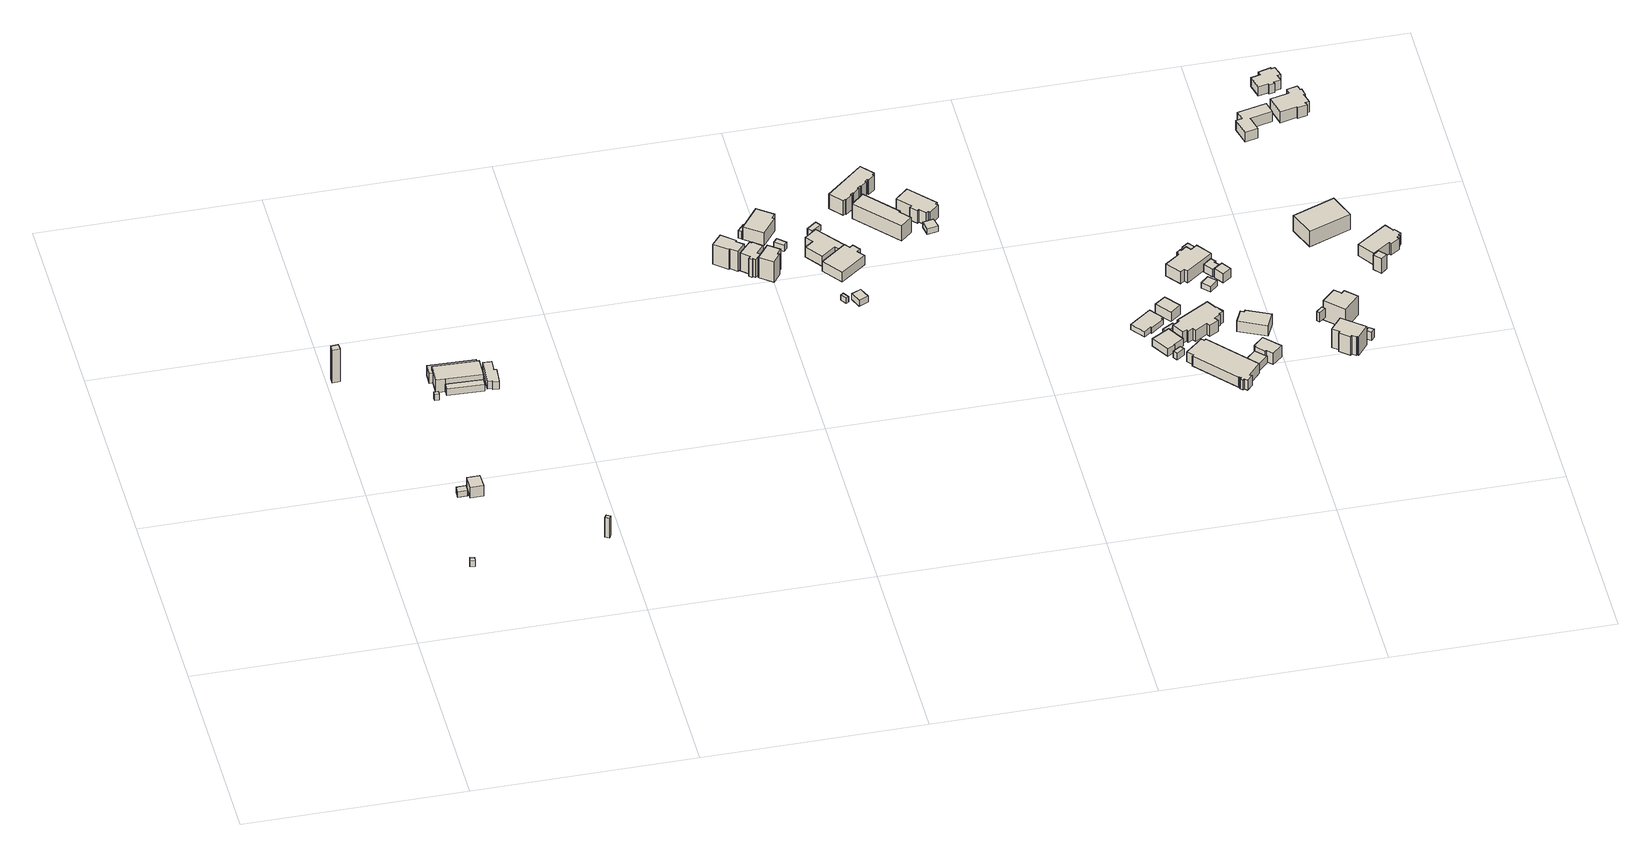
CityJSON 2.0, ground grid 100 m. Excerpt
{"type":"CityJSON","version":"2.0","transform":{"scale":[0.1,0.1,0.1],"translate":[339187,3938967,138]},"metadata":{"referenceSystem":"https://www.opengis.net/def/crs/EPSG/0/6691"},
"CityObjects":{
"building1":{"type":"Building","attributes":{"BuildingIDAttribute.prefecture":"14","BuildingIDAttribute.city":"14151","BuildingDetailAttribute.surveyYear":2015},"geometry":[{"type":"Solid","lod":"1","boundaries":[[[[0,1,2,3]],[[2,4,5,3]],[[1,6,4,2]],[[0,7,6,1]],[[3,5,7,0]],[[4,6,7,5]]]]}]},
"building2":{"type":"Building","attributes":{"usage":"422","measuredHeight":18.8,"storeysAboveGround":1,"BuildingIDAttribute.prefecture":"14","BuildingIDAttribute.city":"14151","BuildingDetailAttribute.totalFloorArea":8.59,"BuildingDetailAttribute.buildingFootprintArea":8.59,"BuildingDetailAttribute.buildingStructureType":"601","BuildingDetailAttribute.buildingStructureOrgType":"1","BuildingDetailAttribute.orgUsage":"138","BuildingDetailAttribute.surveyYear":2015},"geometry":[{"type":"Solid","lod":"1","boundaries":[[[[8,9,10,11]],[[10,12,13,11]],[[9,14,12,10]],[[8,15,14,9]],[[11,13,15,8]],[[12,14,15,13]]]]}]},
"building3":{"type":"Building","attributes":{"BuildingIDAttribute.prefecture":"14","BuildingIDAttribute.city":"14151","BuildingDetailAttribute.surveyYear":2015,"BuildingLandSlideRiskAttribute.description":"1","BuildingLandSlideRiskAttribute.areaType":"1"},"geometry":[{"type":"Solid","lod":"1","boundaries":[[[[16,17,18,19]],[[18,20,21,19]],[[17,22,20,18]],[[16,23,22,17]],[[19,21,23,16]],[[20,22,23,21]]]]}]},
"building4":{"type":"Building","attributes":{"usage":"452","measuredHeight":8,"storeysAboveGround":1,"BuildingIDAttribute.prefecture":"14","BuildingIDAttribute.city":"14151","BuildingDetailAttribute.totalFloorArea":33.32,"BuildingDetailAttribute.buildingFootprintArea":33.32,"BuildingDetailAttribute.buildingStructureType":"610","BuildingDetailAttribute.buildingStructureOrgType":"2","BuildingDetailAttribute.orgUsage":"193","BuildingDetailAttribute.surveyYear":2015,"BuildingLandSlideRiskAttribute.description":"1","BuildingLandSlideRiskAttribute.areaType":"1"},"geometry":[{"type":"Solid","lod":"1","boundaries":[[[[24,25,26,27]],[[26,28,29,27]],[[25,30,28,26]],[[24,31,30,25]],[[27,29,31,24]],[[28,30,31,29]]]]}]},
"building5":{"type":"Building","attributes":{"measuredHeight":4.4,"BuildingIDAttribute.prefecture":"14","BuildingIDAttribute.city":"14151","BuildingDetailAttribute.surveyYear":2015,"BuildingLandSlideRiskAttribute.description":"1","BuildingLandSlideRiskAttribute.areaType":"1"},"geometry":[{"type":"Solid","lod":"1","boundaries":[[[[32,33,34,35]],[[34,36,37,35]],[[33,38,36,34]],[[32,39,38,33]],[[35,37,39,32]],[[36,38,39,37]]]]}]},
"building6":{"type":"Building","attributes":{"usage":"412","measuredHeight":5.5,"storeysAboveGround":2,"BuildingIDAttribute.prefecture":"14","BuildingIDAttribute.city":"14151","BuildingDetailAttribute.totalFloorArea":60.89,"BuildingDetailAttribute.buildingFootprintArea":30.45,"BuildingDetailAttribute.buildingStructureType":"601","BuildingDetailAttribute.buildingStructureOrgType":"1","BuildingDetailAttribute.orgUsage":"20","BuildingDetailAttribute.surveyYear":2015,"BuildingLandSlideRiskAttribute.description":"1","BuildingLandSlideRiskAttribute.areaType":"1"},"geometry":[{"type":"Solid","lod":"1","boundaries":[[[[40,41,42,43]],[[42,44,45,43]],[[41,46,44,42]],[[40,47,46,41]],[[43,45,47,40]],[[44,46,47,45]]]]}]},
"building7":{"type":"Building","attributes":{"usage":"412","measuredHeight":9,"storeysAboveGround":2,"BuildingIDAttribute.prefecture":"14","BuildingIDAttribute.city":"14151","BuildingDetailAttribute.totalFloorArea":266.97,"BuildingDetailAttribute.buildingFootprintArea":133.49,"BuildingDetailAttribute.buildingStructureType":"601","BuildingDetailAttribute.buildingStructureOrgType":"1","BuildingDetailAttribute.orgUsage":"20","BuildingDetailAttribute.surveyYear":2015,"BuildingLandSlideRiskAttribute.description":"1","BuildingLandSlideRiskAttribute.areaType":"1"},"geometry":[{"type":"Solid","lod":"1","boundaries":[[[[48,49,50,51,52,53,54]],[[53,55,56,54]],[[52,57,55,53]],[[51,58,57,52]],[[50,59,58,51]],[[49,60,59,50]],[[48,61,60,49]],[[54,56,61,48]],[[55,57,58,59,60,61,56]]]]}]},
"building8":{"type":"Building","attributes":{"usage":"412","measuredHeight":8,"storeysAboveGround":2,"BuildingIDAttribute.prefecture":"14","BuildingIDAttribute.city":"14151","BuildingDetailAttribute.totalFloorArea":101.48,"BuildingDetailAttribute.buildingFootprintArea":50.74,"BuildingDetailAttribute.buildingStructureType":"601","BuildingDetailAttribute.buildingStructureOrgType":"1","BuildingDetailAttribute.orgUsage":"20","BuildingDetailAttribute.surveyYear":2015,"BuildingLandSlideRiskAttribute.description":"1","BuildingLandSlideRiskAttribute.areaType":"1"},"geometry":[{"type":"Solid","lod":"1","boundaries":[[[[62,63,64,65,66,67]],[[66,68,69,67]],[[65,70,68,66]],[[64,71,70,65]],[[63,72,71,64]],[[62,73,72,63]],[[67,69,73,62]],[[68,70,71,72,73,69]]]]}]},
"building9":{"type":"Building","attributes":{"measuredHeight":16.5,"BuildingIDAttribute.prefecture":"14","BuildingIDAttribute.city":"14151","BuildingDetailAttribute.surveyYear":2015},"geometry":[{"type":"Solid","lod":"1","boundaries":[[[[74,75,76,77]],[[76,78,79,77]],[[75,80,78,76]],[[74,81,80,75]],[[77,79,81,74]],[[78,80,81,79]]]]}]},
"building10":{"type":"Building","attributes":{"usage":"412","measuredHeight":5,"storeysAboveGround":2,"BuildingIDAttribute.prefecture":"14","BuildingIDAttribute.city":"14151","BuildingDetailAttribute.totalFloorArea":87.31,"BuildingDetailAttribute.buildingFootprintArea":43.66,"BuildingDetailAttribute.buildingStructureType":"601","BuildingDetailAttribute.buildingStructureOrgType":"1","BuildingDetailAttribute.orgUsage":"20","BuildingDetailAttribute.surveyYear":2015,"BuildingLandSlideRiskAttribute.description":"1","BuildingLandSlideRiskAttribute.areaType":"1"},"geometry":[{"type":"Solid","lod":"1","boundaries":[[[[82,83,84,85,86,87,88,89]],[[88,90,91,89]],[[87,92,90,88]],[[86,93,92,87]],[[85,94,93,86]],[[84,95,94,85]],[[83,96,95,84]],[[82,97,96,83]],[[89,91,97,82]],[[90,92,93,94,95,96,97,91]]]]}]},
"building11":{"type":"Building","attributes":{"usage":"411","measuredHeight":12.6,"storeysAboveGround":2,"BuildingIDAttribute.prefecture":"14","BuildingIDAttribute.city":"14151","BuildingDetailAttribute.totalFloorArea":127.79,"BuildingDetailAttribute.buildingFootprintArea":63.89,"BuildingDetailAttribute.buildingStructureType":"601","BuildingDetailAttribute.buildingStructureOrgType":"1","BuildingDetailAttribute.orgUsage":"10","BuildingDetailAttribute.surveyYear":2015,"BuildingLandSlideRiskAttribute.description":"1","BuildingLandSlideRiskAttribute.areaType":"1"},"geometry":[{"type":"Solid","lod":"1","boundaries":[[[[98,99,100,101,102,103,104,105]],[[104,106,107,105]],[[103,108,106,104]],[[102,109,108,103]],[[101,110,109,102]],[[100,111,110,101]],[[99,112,111,100]],[[98,113,112,99]],[[105,107,113,98]],[[106,108,109,110,111,112,113,107]]]]}]},
"building12":{"type":"Building","attributes":{"usage":"411","measuredHeight":11.4,"storeysAboveGround":2,"BuildingIDAttribute.prefecture":"14","BuildingIDAttribute.city":"14151","BuildingDetailAttribute.totalFloorArea":90.32,"BuildingDetailAttribute.buildingFootprintArea":45.16,"BuildingDetailAttribute.buildingStructureType":"601","BuildingDetailAttribute.buildingStructureOrgType":"1","BuildingDetailAttribute.orgUsage":"10","BuildingDetailAttribute.surveyYear":2015,"BuildingLandSlideRiskAttribute.description":"1","BuildingLandSlideRiskAttribute.areaType":"1"},"geometry":[{"type":"Solid","lod":"1","boundaries":[[[[114,115,116,117,118,119,120,121,122,123,124,125]],[[124,126,127,125]],[[123,128,126,124]],[[122,129,128,123]],[[121,130,129,122]],[[120,131,130,121]],[[119,132,131,120]],[[118,133,132,119]],[[117,134,133,118]],[[116,135,134,117]],[[115,136,135,116]],[[114,137,136,115]],[[125,127,137,114]],[[126,128,129,130,131,132,133,134,135,136,137,127]]]]}]},
"building13":{"type":"Building","attributes":{"usage":"411","measuredHeight":12,"storeysAboveGround":2,"BuildingIDAttribute.prefecture":"14","BuildingIDAttribute.city":"14151","BuildingDetailAttribute.totalFloorArea":88.17,"BuildingDetailAttribute.buildingFootprintArea":44.08,"BuildingDetailAttribute.buildingStructureType":"601","BuildingDetailAttribute.buildingStructureOrgType":"1","BuildingDetailAttribute.orgUsage":"10","BuildingDetailAttribute.surveyYear":2015,"BuildingLandSlideRiskAttribute.description":"1","BuildingLandSlideRiskAttribute.areaType":"1"},"geometry":[{"type":"Solid","lod":"1","boundaries":[[[[138,139,140,141,142,143]],[[142,144,145,143]],[[141,146,144,142]],[[140,147,146,141]],[[139,148,147,140]],[[138,149,148,139]],[[143,145,149,138]],[[144,146,147,148,149,145]]]]}]},
"building14":{"type":"Building","attributes":{"measuredHeight":4.5,"BuildingIDAttribute.prefecture":"14","BuildingIDAttribute.city":"14151","BuildingDetailAttribute.surveyYear":2015},"geometry":[{"type":"Solid","lod":"1","boundaries":[[[[150,151,152,153]],[[152,154,155,153]],[[151,156,154,152]],[[150,157,156,151]],[[153,155,157,150]],[[154,156,157,155]]]]}]},
"building15":{"type":"Building","attributes":{"usage":"411","measuredHeight":9.3,"storeysAboveGround":2,"BuildingIDAttribute.prefecture":"14","BuildingIDAttribute.city":"14151","BuildingDetailAttribute.totalFloorArea":179.33,"BuildingDetailAttribute.buildingFootprintArea":89.67,"BuildingDetailAttribute.buildingStructureType":"601","BuildingDetailAttribute.buildingStructureOrgType":"1","BuildingDetailAttribute.orgUsage":"10","BuildingDetailAttribute.surveyYear":2015},"geometry":[{"type":"Solid","lod":"1","boundaries":[[[[158,159,160,161,162,163]],[[162,164,165,163]],[[161,166,164,162]],[[160,167,166,161]],[[159,168,167,160]],[[158,169,168,159]],[[163,165,169,158]],[[164,166,167,168,169,165]]]]}]},
"building16":{"type":"Building","attributes":{"usage":"411","measuredHeight":3.7,"storeysAboveGround":1,"BuildingIDAttribute.prefecture":"14","BuildingIDAttribute.city":"14151","BuildingDetailAttribute.totalFloorArea":9.93,"BuildingDetailAttribute.buildingFootprintArea":9.93,"BuildingDetailAttribute.buildingStructureType":"601","BuildingDetailAttribute.buildingStructureOrgType":"1","BuildingDetailAttribute.orgUsage":"10","BuildingDetailAttribute.surveyYear":2015},"geometry":[{"type":"Solid","lod":"1","boundaries":[[[[170,171,172,173]],[[172,174,175,173]],[[171,176,174,172]],[[170,177,176,171]],[[173,175,177,170]],[[174,176,177,175]]]]}]},
"building17":{"type":"Building","attributes":{"BuildingIDAttribute.prefecture":"14","BuildingIDAttribute.city":"14151","BuildingDetailAttribute.surveyYear":2015,"BuildingLandSlideRiskAttribute.description":"1","BuildingLandSlideRiskAttribute.areaType":"1"},"geometry":[{"type":"Solid","lod":"1","boundaries":[[[[178,179,180,181]],[[180,182,183,181]],[[179,184,182,180]],[[178,185,184,179]],[[181,183,185,178]],[[182,184,185,183]]]]}]},
"building18":{"type":"Building","attributes":{"measuredHeight":3.6,"BuildingIDAttribute.prefecture":"14","BuildingIDAttribute.city":"14151","BuildingDetailAttribute.surveyYear":2015,"BuildingLandSlideRiskAttribute.description":"1","BuildingLandSlideRiskAttribute.areaType":"1"},"geometry":[{"type":"Solid","lod":"1","boundaries":[[[[186,187,188,189]],[[188,190,191,189]],[[187,192,190,188]],[[186,193,192,187]],[[189,191,193,186]],[[190,192,193,191]]]]}]},
"building19":{"type":"Building","attributes":{"usage":"422","measuredHeight":6.5,"storeysAboveGround":2,"BuildingIDAttribute.prefecture":"14","BuildingIDAttribute.city":"14151","BuildingDetailAttribute.totalFloorArea":211.75,"BuildingDetailAttribute.buildingFootprintArea":105.87,"BuildingDetailAttribute.buildingStructureType":"601","BuildingDetailAttribute.buildingStructureOrgType":"1","BuildingDetailAttribute.orgUsage":"136","BuildingDetailAttribute.surveyYear":2015},"geometry":[{"type":"Solid","lod":"1","boundaries":[[[[194,195,196,197,198,199,200,201]],[[200,202,203,201]],[[199,204,202,200]],[[198,205,204,199]],[[197,206,205,198]],[[196,207,206,197]],[[195,208,207,196]],[[194,209,208,195]],[[201,203,209,194]],[[202,204,205,206,207,208,209,203]]]]}]},
"building20":{"type":"Building","attributes":{"usage":"422","measuredHeight":6.1,"storeysAboveGround":2,"BuildingIDAttribute.prefecture":"14","BuildingIDAttribute.city":"14151","BuildingDetailAttribute.totalFloorArea":291.6,"BuildingDetailAttribute.buildingFootprintArea":145.8,"BuildingDetailAttribute.buildingStructureType":"601","BuildingDetailAttribute.buildingStructureOrgType":"1","BuildingDetailAttribute.orgUsage":"136","BuildingDetailAttribute.surveyYear":2015},"geometry":[{"type":"Solid","lod":"1","boundaries":[[[[210,211,212,213,214,215,216,217,218,219]],[[218,220,221,219]],[[217,222,220,218]],[[216,223,222,217]],[[215,224,223,216]],[[214,225,224,215]],[[213,226,225,214]],[[212,206,226,213]],[[211,205,206,212]],[[210,227,205,211]],[[219,221,227,210]],[[220,222,223,224,225,226,206,205,227,221]]]]}]},
"building21":{"type":"Building","attributes":{"usage":"422","measuredHeight":3.5,"storeysAboveGround":1,"BuildingIDAttribute.prefecture":"14","BuildingIDAttribute.city":"14151","BuildingDetailAttribute.totalFloorArea":11.78,"BuildingDetailAttribute.buildingFootprintArea":11.78,"BuildingDetailAttribute.buildingStructureType":"601","BuildingDetailAttribute.buildingStructureOrgType":"1","BuildingDetailAttribute.orgUsage":"136","BuildingDetailAttribute.surveyYear":2015},"geometry":[{"type":"Solid","lod":"1","boundaries":[[[[228,229,230,231]],[[230,232,233,231]],[[229,234,232,230]],[[228,235,234,229]],[[231,233,235,228]],[[232,234,235,233]]]]}]},
"building22":{"type":"Building","attributes":{"usage":"412","measuredHeight":8.8,"storeysAboveGround":3,"BuildingIDAttribute.prefecture":"14","BuildingIDAttribute.city":"14151","BuildingDetailAttribute.totalFloorArea":382.64,"BuildingDetailAttribute.buildingFootprintArea":127.55,"BuildingDetailAttribute.buildingStructureType":"601","BuildingDetailAttribute.buildingStructureOrgType":"1","BuildingDetailAttribute.orgUsage":"20","BuildingDetailAttribute.surveyYear":2015},"geometry":[{"type":"Solid","lod":"1","boundaries":[[[[236,237,238,239,240,241,242,243,244,245,246,247,248,249,250,251,252,253,254,255]],[[254,256,257,255]],[[253,258,256,254]],[[252,259,258,253]],[[251,260,259,252]],[[250,261,260,251]],[[249,262,261,250]],[[248,263,262,249]],[[247,264,263,248]],[[246,265,264,247]],[[245,266,265,246]],[[244,267,266,245]],[[243,268,267,244]],[[242,269,268,243]],[[241,270,269,242]],[[240,271,270,241]],[[239,272,271,240]],[[238,273,272,239]],[[237,274,273,238]],[[236,275,274,237]],[[255,257,275,236]],[[256,258,259,260,261,262,263,264,265,266,267,268,269,270,271,272,273,274,275,257]]]]}]},
"building23":{"type":"Building","attributes":{"usage":"412","measuredHeight":9,"storeysAboveGround":3,"BuildingIDAttribute.prefecture":"14","BuildingIDAttribute.city":"14151","BuildingDetailAttribute.totalFloorArea":490.9,"BuildingDetailAttribute.buildingFootprintArea":163.63,"BuildingDetailAttribute.buildingStructureType":"601","BuildingDetailAttribute.buildingStructureOrgType":"1","BuildingDetailAttribute.orgUsage":"20","BuildingDetailAttribute.surveyYear":2015},"geometry":[{"type":"Solid","lod":"1","boundaries":[[[[276,277,278,279,280,281]],[[280,282,283,281]],[[279,284,282,280]],[[278,285,284,279]],[[277,286,285,278]],[[276,287,286,277]],[[281,283,287,276]],[[282,284,285,286,287,283]]]]}]},
"building24":{"type":"Building","attributes":{"BuildingIDAttribute.prefecture":"14","BuildingIDAttribute.city":"14151","BuildingDetailAttribute.surveyYear":2015},"geometry":[{"type":"Solid","lod":"1","boundaries":[[[[288,289,290,291]],[[290,292,293,291]],[[289,294,292,290]],[[288,295,294,289]],[[291,293,295,288]],[[292,294,295,293]]]]}]},
"building25":{"type":"Building","attributes":{"usage":"411","measuredHeight":8.4,"storeysAboveGround":2,"BuildingIDAttribute.prefecture":"14","BuildingIDAttribute.city":"14151","BuildingDetailAttribute.totalFloorArea":197.18,"BuildingDetailAttribute.buildingFootprintArea":98.59,"BuildingDetailAttribute.buildingStructureType":"601","BuildingDetailAttribute.buildingStructureOrgType":"1","BuildingDetailAttribute.orgUsage":"10","BuildingDetailAttribute.surveyYear":2015},"geometry":[{"type":"Solid","lod":"1","boundaries":[[[[296,297,298,299,300,301,302,303,304,305,306,307]],[[306,308,309,307]],[[305,310,308,306]],[[304,311,310,305]],[[303,312,311,304]],[[302,313,312,303]],[[301,314,313,302]],[[300,315,314,301]],[[299,316,315,300]],[[298,317,316,299]],[[297,318,317,298]],[[296,319,318,297]],[[307,309,319,296]],[[308,310,311,312,313,314,315,316,317,318,319,309]]]]}]},
"building26":{"type":"Building","attributes":{"usage":"411","storeysAboveGround":1,"BuildingIDAttribute.prefecture":"14","BuildingIDAttribute.city":"14151","BuildingDetailAttribute.totalFloorArea":84.64,"BuildingDetailAttribute.buildingFootprintArea":84.64,"BuildingDetailAttribute.buildingStructureType":"601","BuildingDetailAttribute.buildingStructureOrgType":"1","BuildingDetailAttribute.orgUsage":"10","BuildingDetailAttribute.surveyYear":2015},"geometry":[{"type":"Solid","lod":"1","boundaries":[[[[320,321,322,323,324,325,326,327]],[[326,328,329,327]],[[325,330,328,326]],[[324,331,330,325]],[[323,332,331,324]],[[322,333,332,323]],[[321,334,333,322]],[[320,335,334,321]],[[327,329,335,320]],[[328,330,331,332,333,334,335,329]]]]}]},
"building27":{"type":"Building","attributes":{"usage":"411","measuredHeight":5,"storeysAboveGround":1,"BuildingIDAttribute.prefecture":"14","BuildingIDAttribute.city":"14151","BuildingDetailAttribute.totalFloorArea":70.86,"BuildingDetailAttribute.buildingFootprintArea":70.86,"BuildingDetailAttribute.buildingStructureType":"601","BuildingDetailAttribute.buildingStructureOrgType":"1","BuildingDetailAttribute.orgUsage":"10","BuildingDetailAttribute.surveyYear":2015},"geometry":[{"type":"Solid","lod":"1","boundaries":[[[[336,337,338,339,340,341]],[[340,342,343,341]],[[339,344,342,340]],[[338,345,344,339]],[[337,346,345,338]],[[336,347,346,337]],[[341,343,347,336]],[[342,344,345,346,347,343]]]]}]},
"building28":{"type":"Building","attributes":{"usage":"411","measuredHeight":3.7,"storeysAboveGround":1,"BuildingIDAttribute.prefecture":"14","BuildingIDAttribute.city":"14151","BuildingDetailAttribute.totalFloorArea":8.69,"BuildingDetailAttribute.buildingFootprintArea":8.69,"BuildingDetailAttribute.buildingStructureType":"601","BuildingDetailAttribute.buildingStructureOrgType":"1","BuildingDetailAttribute.orgUsage":"10","BuildingDetailAttribute.surveyYear":2015},"geometry":[{"type":"Solid","lod":"1","boundaries":[[[[348,349,350,351]],[[350,352,353,351]],[[349,354,352,350]],[[348,355,354,349]],[[351,353,355,348]],[[352,354,355,353]]]]}]},
"building29":{"type":"Building","attributes":{"measuredHeight":3.9,"BuildingIDAttribute.prefecture":"14","BuildingIDAttribute.city":"14151","BuildingDetailAttribute.surveyYear":2015},"geometry":[{"type":"Solid","lod":"1","boundaries":[[[[356,357,358,359,360,361]],[[360,362,363,361]],[[359,364,362,360]],[[358,365,364,359]],[[357,366,365,358]],[[356,367,366,357]],[[361,363,367,356]],[[362,364,365,366,367,363]]]]}]},
"building30":{"type":"Building","attributes":{"usage":"411","measuredHeight":5.6,"storeysAboveGround":1,"BuildingIDAttribute.prefecture":"14","BuildingIDAttribute.city":"14151","BuildingDetailAttribute.totalFloorArea":44.72,"BuildingDetailAttribute.buildingFootprintArea":44.72,"BuildingDetailAttribute.buildingStructureType":"601","BuildingDetailAttribute.buildingStructureOrgType":"1","BuildingDetailAttribute.orgUsage":"10","BuildingDetailAttribute.surveyYear":2015},"geometry":[{"type":"Solid","lod":"1","boundaries":[[[[368,369,370,371]],[[370,372,373,371]],[[369,374,372,370]],[[368,375,374,369]],[[371,373,375,368]],[[372,374,375,373]]]]}]},
"building31":{"type":"Building","attributes":{"usage":"441","measuredHeight":7.1,"storeysAboveGround":1,"BuildingIDAttribute.prefecture":"14","BuildingIDAttribute.city":"14151","BuildingDetailAttribute.totalFloorArea":315.97,"BuildingDetailAttribute.buildingFootprintArea":315.97,"BuildingDetailAttribute.buildingStructureType":"610","BuildingDetailAttribute.buildingStructureOrgType":"2","BuildingDetailAttribute.orgUsage":"172","BuildingDetailAttribute.surveyYear":2015},"geometry":[{"type":"Solid","lod":"1","boundaries":[[[[376,377,378,379,380,381,382,383,384,385,386,387,388,389,390,391,392]],[[391,393,394,392]],[[390,395,393,391]],[[389,396,395,390]],[[388,397,396,389]],[[387,398,397,388]],[[386,399,398,387]],[[385,400,399,386]],[[384,401,400,385]],[[383,402,401,384]],[[382,403,402,383]],[[381,404,403,382]],[[380,405,404,381]],[[379,406,405,380]],[[378,407,406,379]],[[377,408,407,378]],[[376,409,408,377]],[[392,394,409,376]],[[393,395,396,397,398,399,400,401,402,403,404,405,406,407,408,409,394]]]]}]},
"building32":{"type":"Building","attributes":{"usage":"411","measuredHeight":7.6,"storeysAboveGround":1,"BuildingIDAttribute.prefecture":"14","BuildingIDAttribute.city":"14151","BuildingDetailAttribute.totalFloorArea":179.46,"BuildingDetailAttribute.buildingFootprintArea":179.46,"BuildingDetailAttribute.buildingStructureType":"601","BuildingDetailAttribute.buildingStructureOrgType":"1","BuildingDetailAttribute.orgUsage":"10","BuildingDetailAttribute.surveyYear":2015},"geometry":[{"type":"Solid","lod":"1","boundaries":[[[[410,411,412,413,414,415,416,417,418,419,420,421,422,423,424,425,426,427]],[[426,428,429,427]],[[425,430,428,426]],[[424,431,430,425]],[[423,432,431,424]],[[422,433,432,423]],[[421,434,433,422]],[[420,435,434,421]],[[419,436,435,420]],[[418,437,436,419]],[[417,438,437,418]],[[416,439,438,417]],[[415,440,439,416]],[[414,441,440,415]],[[413,442,441,414]],[[412,443,442,413]],[[411,444,443,412]],[[410,445,444,411]],[[427,429,445,410]],[[428,430,431,432,433,434,435,436,437,438,439,440,441,442,443,444,445,429]]]]}]},
"building33":{"type":"Building","attributes":{"usage":"441","measuredHeight":4,"storeysAboveGround":1,"BuildingIDAttribute.prefecture":"14","BuildingIDAttribute.city":"14151","BuildingDetailAttribute.totalFloorArea":32.61,"BuildingDetailAttribute.buildingFootprintArea":32.61,"BuildingDetailAttribute.buildingStructureType":"610","BuildingDetailAttribute.buildingStructureOrgType":"2","BuildingDetailAttribute.orgUsage":"172","BuildingDetailAttribute.surveyYear":2015},"geometry":[{"type":"Solid","lod":"1","boundaries":[[[[446,447,448,449,450]],[[449,451,452,450]],[[448,453,451,449]],[[447,454,453,448]],[[446,455,454,447]],[[450,452,455,446]],[[451,453,454,455,452]]]]}]},
"building34":{"type":"Building","attributes":{"measuredHeight":3.6,"BuildingIDAttribute.prefecture":"14","BuildingIDAttribute.city":"14151","BuildingDetailAttribute.surveyYear":2015},"geometry":[{"type":"Solid","lod":"1","boundaries":[[[[456,457,458,459]],[[458,460,461,459]],[[457,462,460,458]],[[456,463,462,457]],[[459,461,463,456]],[[460,462,463,461]]]]}]},
"building35":{"type":"Building","attributes":{"usage":"441","measuredHeight":6.5,"storeysAboveGround":1,"BuildingIDAttribute.prefecture":"14","BuildingIDAttribute.city":"14151","BuildingDetailAttribute.totalFloorArea":55.4,"BuildingDetailAttribute.buildingFootprintArea":55.4,"BuildingDetailAttribute.buildingStructureType":"610","BuildingDetailAttribute.buildingStructureOrgType":"2","BuildingDetailAttribute.orgUsage":"172","BuildingDetailAttribute.surveyYear":2015},"geometry":[{"type":"Solid","lod":"1","boundaries":[[[[464,465,466,467,468,469,470,471]],[[470,472,473,471]],[[469,474,472,470]],[[468,475,474,469]],[[467,476,475,468]],[[466,477,476,467]],[[465,478,477,466]],[[464,479,478,465]],[[471,473,479,464]],[[472,474,475,476,477,478,479,473]]]]}]},
"building36":{"type":"Building","attributes":{"usage":"411","measuredHeight":9.2,"storeysAboveGround":2,"BuildingIDAttribute.prefecture":"14","BuildingIDAttribute.city":"14151","BuildingDetailAttribute.totalFloorArea":296.02,"BuildingDetailAttribute.buildingFootprintArea":148.01,"BuildingDetailAttribute.buildingStructureType":"601","BuildingDetailAttribute.buildingStructureOrgType":"1","BuildingDetailAttribute.orgUsage":"10","BuildingDetailAttribute.surveyYear":2015},"geometry":[{"type":"Solid","lod":"1","boundaries":[[[[480,481,482,483,484,485,486,487,488,489,490,491,492,493,494]],[[493,495,496,494]],[[492,497,495,493]],[[491,498,497,492]],[[490,499,498,491]],[[489,500,499,490]],[[488,501,500,489]],[[487,502,501,488]],[[486,503,502,487]],[[485,504,503,486]],[[484,505,504,485]],[[483,506,505,484]],[[482,507,506,483]],[[481,508,507,482]],[[480,509,508,481]],[[494,496,509,480]],[[495,497,498,499,500,501,502,503,504,505,506,507,508,509,496]]]]}]},
"building37":{"type":"Building","attributes":{"BuildingIDAttribute.prefecture":"14","BuildingIDAttribute.city":"14151","BuildingDetailAttribute.surveyYear":2015},"geometry":[{"type":"Solid","lod":"1","boundaries":[[[[510,511,512,513]],[[512,514,515,513]],[[511,516,514,512]],[[510,517,516,511]],[[513,515,517,510]],[[514,516,517,515]]]]}]},
"building38":{"type":"Building","attributes":{"usage":"411","measuredHeight":6.5,"storeysAboveGround":1,"BuildingIDAttribute.prefecture":"14","BuildingIDAttribute.city":"14151","BuildingDetailAttribute.totalFloorArea":85.48,"BuildingDetailAttribute.buildingFootprintArea":85.48,"BuildingDetailAttribute.buildingStructureType":"601","BuildingDetailAttribute.buildingStructureOrgType":"1","BuildingDetailAttribute.orgUsage":"10","BuildingDetailAttribute.surveyYear":2015,"BuildingLandSlideRiskAttribute.description":"1","BuildingLandSlideRiskAttribute.areaType":"1"},"geometry":[{"type":"Solid","lod":"1","boundaries":[[[[518,519,520,521,522,523]],[[522,524,525,523]],[[521,526,524,522]],[[520,527,526,521]],[[519,528,527,520]],[[518,529,528,519]],[[523,525,529,518]],[[524,526,527,528,529,525]]]]}]},
"building39":{"type":"Building","attributes":{"usage":"411","measuredHeight":5.6,"storeysAboveGround":1,"BuildingIDAttribute.prefecture":"14","BuildingIDAttribute.city":"14151","BuildingDetailAttribute.totalFloorArea":15.19,"BuildingDetailAttribute.buildingFootprintArea":15.19,"BuildingDetailAttribute.buildingStructureType":"601","BuildingDetailAttribute.buildingStructureOrgType":"1","BuildingDetailAttribute.orgUsage":"10","BuildingDetailAttribute.surveyYear":2015},"geometry":[{"type":"Solid","lod":"1","boundaries":[[[[530,531,532,533,534,535,536,537]],[[536,538,539,537]],[[535,540,538,536]],[[534,541,540,535]],[[533,542,541,534]],[[532,543,542,533]],[[531,544,543,532]],[[530,545,544,531]],[[537,539,545,530]],[[538,540,541,542,543,544,545,539]]]]}]},
"building40":{"type":"Building","attributes":{"measuredHeight":5.5,"BuildingIDAttribute.prefecture":"14","BuildingIDAttribute.city":"14151","BuildingDetailAttribute.surveyYear":2015},"geometry":[{"type":"Solid","lod":"1","boundaries":[[[[546,547,548,549,550,551]],[[550,552,553,551]],[[549,554,552,550]],[[548,555,554,549]],[[547,556,555,548]],[[546,557,556,547]],[[551,553,557,546]],[[552,554,555,556,557,553]]]]}]},
"building41":{"type":"Building","attributes":{"measuredHeight":5.3,"BuildingIDAttribute.prefecture":"14","BuildingIDAttribute.city":"14151","BuildingDetailAttribute.surveyYear":2015,"BuildingLandSlideRiskAttribute.description":"1","BuildingLandSlideRiskAttribute.areaType":"1"},"geometry":[{"type":"Solid","lod":"1","boundaries":[[[[558,559,560,561]],[[560,562,563,561]],[[559,564,562,560]],[[558,565,564,559]],[[561,563,565,558]],[[562,564,565,563]]]]}]},
"building42":{"type":"Building","attributes":{"usage":"411","measuredHeight":11.2,"storeysAboveGround":1,"BuildingIDAttribute.prefecture":"14","BuildingIDAttribute.city":"14151","BuildingDetailAttribute.totalFloorArea":87.64,"BuildingDetailAttribute.buildingFootprintArea":87.64,"BuildingDetailAttribute.buildingStructureType":"601","BuildingDetailAttribute.buildingStructureOrgType":"1","BuildingDetailAttribute.orgUsage":"10","BuildingDetailAttribute.surveyYear":2015},"geometry":[{"type":"Solid","lod":"1","boundaries":[[[[566,567,568,569,570,571,572,573,574,575]],[[574,576,577,575]],[[573,578,576,574]],[[572,579,578,573]],[[571,580,579,572]],[[570,581,580,571]],[[569,582,581,570]],[[568,583,582,569]],[[567,584,583,568]],[[566,585,584,567]],[[575,577,585,566]],[[576,578,579,580,581,582,583,584,585,577]]]]}]},
"building43":{"type":"Building","attributes":{"measuredHeight":9.9,"BuildingIDAttribute.prefecture":"14","BuildingIDAttribute.city":"14151","BuildingDetailAttribute.surveyYear":2015,"BuildingLandSlideRiskAttribute.description":"1","BuildingLandSlideRiskAttribute.areaType":"1"},"geometry":[{"type":"Solid","lod":"1","boundaries":[[[[586,587,588,589]],[[588,590,591,589]],[[587,592,590,588]],[[586,593,592,587]],[[589,591,593,586]],[[590,592,593,591]]]]}]},
"building44":{"type":"Building","attributes":{"measuredHeight":4.8,"BuildingIDAttribute.prefecture":"14","BuildingIDAttribute.city":"14151","BuildingDetailAttribute.surveyYear":2015},"geometry":[{"type":"Solid","lod":"1","boundaries":[[[[594,595,596,597]],[[596,598,599,597]],[[595,600,598,596]],[[594,601,600,595]],[[597,599,601,594]],[[598,600,601,599]]]]}]},
"building45":{"type":"Building","attributes":{"usage":"411","measuredHeight":12.2,"storeysAboveGround":1,"BuildingIDAttribute.prefecture":"14","BuildingIDAttribute.city":"14151","BuildingDetailAttribute.totalFloorArea":85.68,"BuildingDetailAttribute.buildingFootprintArea":85.68,"BuildingDetailAttribute.buildingStructureType":"601","BuildingDetailAttribute.buildingStructureOrgType":"1","BuildingDetailAttribute.orgUsage":"10","BuildingDetailAttribute.surveyYear":2015,"BuildingLandSlideRiskAttribute.description":"1","BuildingLandSlideRiskAttribute.areaType":"1"},"geometry":[{"type":"Solid","lod":"1","boundaries":[[[[602,603,604,605,606,607]],[[606,608,609,607]],[[605,610,608,606]],[[604,611,610,605]],[[603,612,611,604]],[[602,613,612,603]],[[607,609,613,602]],[[608,610,611,612,613,609]]]]}]},
"building46":{"type":"Building","attributes":{"usage":"411","measuredHeight":11.6,"storeysAboveGround":1,"BuildingIDAttribute.prefecture":"14","BuildingIDAttribute.city":"14151","BuildingDetailAttribute.totalFloorArea":211.12,"BuildingDetailAttribute.buildingFootprintArea":211.12,"BuildingDetailAttribute.buildingStructureType":"601","BuildingDetailAttribute.buildingStructureOrgType":"1","BuildingDetailAttribute.orgUsage":"10","BuildingDetailAttribute.surveyYear":2015},"geometry":[{"type":"Solid","lod":"1","boundaries":[[[[614,615,616,617]],[[616,618,619,617]],[[615,620,618,616]],[[614,621,620,615]],[[617,619,621,614]],[[618,620,621,619]]]]}]},
"building47":{"type":"Building","attributes":{"measuredHeight":10.3,"BuildingIDAttribute.prefecture":"14","BuildingIDAttribute.city":"14151","BuildingDetailAttribute.surveyYear":2015,"BuildingLandSlideRiskAttribute.description":"1","BuildingLandSlideRiskAttribute.areaType":"1"},"geometry":[{"type":"Solid","lod":"1","boundaries":[[[[622,623,624,625]],[[624,626,627,625]],[[623,628,626,624]],[[622,629,628,623]],[[625,627,629,622]],[[626,628,629,627]]]]}]},
"building48":{"type":"Building","attributes":{"usage":"411","measuredHeight":7.9,"storeysAboveGround":2,"BuildingIDAttribute.prefecture":"14","BuildingIDAttribute.city":"14151","BuildingDetailAttribute.totalFloorArea":220.99,"BuildingDetailAttribute.buildingFootprintArea":110.5,"BuildingDetailAttribute.buildingStructureType":"601","BuildingDetailAttribute.buildingStructureOrgType":"1","BuildingDetailAttribute.orgUsage":"10","BuildingDetailAttribute.surveyYear":2015,"BuildingLandSlideRiskAttribute.description":"1","BuildingLandSlideRiskAttribute.areaType":"1"},"geometry":[{"type":"Solid","lod":"1","boundaries":[[[[630,631,632,633,634,635,636,637]],[[636,638,639,637]],[[635,640,638,636]],[[634,641,640,635]],[[633,642,641,634]],[[632,643,642,633]],[[631,644,643,632]],[[630,645,644,631]],[[637,639,645,630]],[[638,640,641,642,643,644,645,639]]]]}]},
"building49":{"type":"Building","attributes":{"usage":"411","measuredHeight":8,"storeysAboveGround":2,"BuildingIDAttribute.prefecture":"14","BuildingIDAttribute.city":"14151","BuildingDetailAttribute.totalFloorArea":227.79,"BuildingDetailAttribute.buildingFootprintArea":113.89,"BuildingDetailAttribute.buildingStructureType":"601","BuildingDetailAttribute.buildingStructureOrgType":"1","BuildingDetailAttribute.orgUsage":"10","BuildingDetailAttribute.surveyYear":2015,"BuildingLandSlideRiskAttribute.description":"1","BuildingLandSlideRiskAttribute.areaType":"1"},"geometry":[{"type":"Solid","lod":"1","boundaries":[[[[646,647,648,649,650,651,652,653,654,655,656,657]],[[656,658,659,657]],[[655,660,658,656]],[[654,661,660,655]],[[653,662,661,654]],[[652,663,662,653]],[[651,664,663,652]],[[650,665,664,651]],[[649,666,665,650]],[[648,667,666,649]],[[647,668,667,648]],[[646,669,668,647]],[[657,659,669,646]],[[658,660,661,662,663,664,665,666,667,668,669,659]]]]}]},
"building50":{"type":"Building","attributes":{"usage":"411","measuredHeight":5.6,"storeysAboveGround":1,"BuildingIDAttribute.prefecture":"14","BuildingIDAttribute.city":"14151","BuildingDetailAttribute.totalFloorArea":81.38,"BuildingDetailAttribute.buildingFootprintArea":81.38,"BuildingDetailAttribute.buildingStructureType":"601","BuildingDetailAttribute.buildingStructureOrgType":"1","BuildingDetailAttribute.orgUsage":"10","BuildingDetailAttribute.surveyYear":2015},"geometry":[{"type":"Solid","lod":"1","boundaries":[[[[670,671,672,673,674,675,676,677,678,679,680,681,682,683]],[[682,684,685,683]],[[681,686,684,682]],[[680,687,686,681]],[[679,688,687,680]],[[678,689,688,679]],[[677,690,689,678]],[[676,691,690,677]],[[675,692,691,676]],[[674,693,692,675]],[[673,694,693,674]],[[672,695,694,673]],[[671,696,695,672]],[[670,697,696,671]],[[683,685,697,670]],[[684,686,687,688,689,690,691,692,693,694,695,696,697,685]]]]}]},
"building51":{"type":"Building","attributes":{"usage":"411","measuredHeight":7.4,"storeysAboveGround":1,"BuildingIDAttribute.prefecture":"14","BuildingIDAttribute.city":"14151","BuildingDetailAttribute.totalFloorArea":124.76,"BuildingDetailAttribute.buildingFootprintArea":124.76,"BuildingDetailAttribute.buildingStructureType":"601","BuildingDetailAttribute.buildingStructureOrgType":"1","BuildingDetailAttribute.orgUsage":"10","BuildingDetailAttribute.surveyYear":2015,"BuildingLandSlideRiskAttribute.description":"1","BuildingLandSlideRiskAttribute.areaType":"1"},"geometry":[{"type":"Solid","lod":"1","boundaries":[[[[698,699,700,701,702,703,704,705,706,707,708,709,710,711]],[[710,712,713,711]],[[709,714,712,710]],[[708,715,714,709]],[[707,716,715,708]],[[706,717,716,707]],[[705,718,717,706]],[[704,719,718,705]],[[703,720,719,704]],[[702,721,720,703]],[[701,722,721,702]],[[700,723,722,701]],[[699,724,723,700]],[[698,725,724,699]],[[711,713,725,698]],[[712,714,715,716,717,718,719,720,721,722,723,724,725,713]]]]}]}
},
"vertices":[
[319,415,49],[341,411,49],[337,388,49],[314,393,49],[337,388,79],[314,393,79],[341,411,79],[319,415,79],
[10,1692,60],[9,1723,60],[43,1725,60],[44,1693,60],[43,1725,239],[44,1693,239],[9,1723,239],[10,1692,239],
[378,902,4],[378,936,4],[420,937,4],[420,903,4],[420,937,34],[420,903,34],[378,936,34],[378,902,34],
[428,883,7],[428,951,7],[485,952,7],[486,883,7],[485,952,65],[486,883,65],[428,951,65],[428,883,65],
[401,1447,89],[401,1466,89],[420,1465,89],[419,1447,89],[420,1465,123],[419,1447,123],[401,1466,123],[401,1447,123],
[619,1481,103],[618,1446,103],[453,1452,103],[454,1487,103],[453,1452,139],[454,1487,139],[618,1446,139],[619,1481,139],
[454,1487,97],[414,1488,97],[416,1559,97],[417,1581,97],[615,1574,97],[622,1574,97],[619,1481,97],[622,1574,167],[619,1481,167],[615,1574,167],[417,1581,167],[416,1559,167],[414,1488,167],[454,1487,167],
[616,1606,93],[615,1574,93],[417,1581,93],[416,1559,93],[401,1559,93],[403,1614,93],[401,1559,147],[403,1614,147],[416,1559,147],[417,1581,147],[615,1574,147],[616,1606,147],
[889,335,154],[899,352,154],[917,341,154],[908,324,154],[917,341,261],[908,324,261],[899,352,261],[889,335,261],
[686,1522,107],[680,1441,107],[652,1443,107],[652,1451,107],[629,1453,107],[638,1580,107],[678,1577,107],[674,1523,107],[678,1577,149],[674,1523,149],[638,1580,149],[629,1453,149],[652,1451,149],[652,1443,149],[680,1441,149],[686,1522,149],
[1686,1455,577],[1682,1450,577],[1622,1500,577],[1667,1553,577],[1726,1503,577],[1722,1497,577],[1752,1472,577],[1716,1429,577],[1752,1472,687],[1716,1429,687],[1722,1497,687],[1726,1503,687],[1667,1553,687],[1622,1500,687],[1682,1450,687],[1686,1455,687],
[1761,1344,610],[1757,1339,610],[1745,1350,610],[1755,1361,610],[1718,1393,610],[1772,1455,610],[1780,1448,610],[1784,1452,610],[1823,1418,610],[1789,1378,610],[1801,1367,610],[1772,1334,610],[1801,1367,709],[1772,1334,709],[1789,1378,709],[1823,1418,709],[1784,1452,709],[1780,1448,709],[1772,1455,709],[1718,1393,709],[1755,1361,709],[1745,1350,709],[1757,1339,709],[1761,1344,709],
[1783,1332,610],[1838,1403,610],[1888,1364,610],[1869,1339,610],[1877,1333,610],[1842,1287,610],[1877,1333,722],[1842,1287,722],[1869,1339,722],[1888,1364,722],[1838,1403,722],[1783,1332,722],
[1791,1593,642],[1762,1558,642],[1749,1569,642],[1779,1603,642],[1749,1569,684],[1779,1603,684],[1762,1558,684],[1791,1593,684],
[1845,1656,646],[1916,1602,646],[1900,1581,646],[1908,1575,646],[1844,1491,646],[1765,1551,646],[1844,1491,716],[1765,1551,716],[1908,1575,716],[1900,1581,716],[1916,1602,716],[1845,1656,716],
[1896,1478,652],[1932,1446,652],[1916,1427,652],[1879,1459,652],[1916,1427,686],[1879,1459,686],[1932,1446,686],[1896,1478,686],
[2095,1021,664],[2077,1047,664],[2089,1055,664],[2107,1029,664],[2089,1055,694],[2107,1029,694],[2077,1047,694],[2095,1021,694],
[2166,1057,667],[2187,1006,667],[2143,987,667],[2122,1038,667],[2143,987,700],[2122,1038,700],[2187,1006,700],[2166,1057,700],
[2031,1385,666],[2006,1419,666],[2062,1462,666],[2158,1336,666],[2128,1314,666],[2115,1330,666],[2050,1280,666],[1993,1356,666],[2050,1280,720],[1993,1356,720],[2115,1330,720],[2128,1314,720],[2158,1336,720],[2062,1462,720],[2006,1419,720],[2031,1385,720],
[2041,1247,668],[2128,1314,668],[2158,1336,668],[2159,1337,668],[2177,1314,668],[2192,1326,668],[2217,1293,668],[2201,1281,668],[2226,1248,668],[2108,1158,668],[2226,1248,720],[2108,1158,720],[2201,1281,720],[2217,1293,720],[2192,1326,720],[2177,1314,720],[2159,1337,720],[2041,1247,720],
[2034,1499,666],[2078,1532,666],[2094,1511,666],[2050,1478,666],[2094,1511,699],[2050,1478,699],[2078,1532,699],[2034,1499,699],
[2379,1734,669],[2370,1726,669],[2375,1720,669],[2346,1696,669],[2341,1701,669],[2329,1689,669],[2332,1686,669],[2304,1660,669],[2301,1664,669],[2288,1653,669],[2292,1648,669],[2264,1623,669],[2260,1627,669],[2249,1617,669],[2252,1613,669],[2223,1588,669],[2219,1592,669],[2210,1584,669],[2160,1642,669],[2329,1791,669],[2160,1642,750],[2329,1791,750],[2210,1584,750],[2219,1592,750],[2223,1588,750],[2252,1613,750],[2249,1617,750],[2260,1627,750],[2264,1623,750],[2292,1648,750],[2288,1653,750],[2301,1664,750],[2304,1660,750],[2332,1686,750],[2329,1689,750],[2341,1701,750],[2346,1696,750],[2375,1720,750],[2370,1726,750],[2379,1734,750],
[2242,1555,670],[2300,1607,670],[2429,1463,670],[2425,1459,670],[2467,1411,670],[2414,1364,670],[2467,1411,752],[2414,1364,752],[2425,1459,752],[2429,1463,752],[2300,1607,752],[2242,1555,752],
[2519,1424,677],[2568,1434,677],[2578,1384,677],[2528,1375,677],[2578,1384,707],[2528,1375,707],[2568,1434,707],[2519,1424,707],
[2547,1444,676],[2537,1435,676],[2511,1463,676],[2504,1456,676],[2477,1486,676],[2486,1494,676],[2432,1554,676],[2492,1608,676],[2598,1491,676],[2590,1484,676],[2598,1475,676],[2555,1435,676],[2598,1475,745],[2555,1435,745],[2590,1484,745],[2598,1491,745],[2492,1608,745],[2432,1554,745],[2486,1494,745],[2477,1486,745],[2504,1456,745],[2511,1463,745],[2537,1435,745],[2547,1444,745],
[3367,539,716],[3359,532,716],[3363,527,716],[3304,482,716],[3300,488,716],[3269,464,716],[3222,525,716],[3320,600,716],[3222,525,746],[3320,600,746],[3269,464,746],[3300,488,746],[3304,482,746],[3363,527,746],[3359,532,746],[3367,539,746],
[3368,338,721],[3370,334,721],[3335,313,721],[3286,395,721],[3368,444,721],[3414,366,721],[3368,444,761],[3414,366,761],[3286,395,761],[3335,313,761],[3370,334,761],[3368,338,761],
[3353,292,729],[3390,316,729],[3403,297,729],[3366,272,729],[3403,297,764],[3366,272,764],[3390,316,764],[3353,292,764],
[3407,469,720],[3371,447,720],[3369,450,720],[3356,442,720],[3346,458,720],[3395,488,720],[3346,458,751],[3395,488,751],[3356,442,751],[3369,450,751],[3371,447,751],[3407,469,751],
[3399,658,705],[3452,590,705],[3403,552,705],[3350,620,705],[3403,552,756],[3350,620,756],[3452,590,756],[3399,658,756],
[3595,12,732],[3584,25,732],[3591,30,732],[3584,38,732],[3581,35,732],[3420,216,732],[3426,221,732],[3403,248,732],[3482,318,732],[3493,307,732],[3500,313,732],[3677,114,732],[3685,105,732],[3630,41,732],[3639,33,732],[3613,7,732],[3602,19,732],[3613,7,787],[3602,19,787],[3639,33,787],[3630,41,787],[3685,105,787],[3677,114,787],[3500,313,787],[3493,307,787],[3482,318,787],[3403,248,787],[3426,221,787],[3420,216,787],[3581,35,787],[3584,38,787],[3591,30,787],[3584,25,787],[3595,12,787],
[3530,422,716],[3473,388,716],[3464,402,716],[3442,389,716],[3436,400,716],[3417,389,716],[3385,443,716],[3418,463,716],[3412,472,716],[3563,562,716],[3589,519,716],[3593,521,716],[3614,485,716],[3595,474,716],[3599,467,716],[3570,450,716],[3581,432,716],[3539,407,716],[3581,432,778],[3539,407,778],[3570,450,778],[3599,467,778],[3595,474,778],[3614,485,778],[3593,521,778],[3589,519,778],[3563,562,778],[3412,472,778],[3418,463,778],[3385,443,778],[3417,389,778],[3436,400,778],[3442,389,778],[3464,402,778],[3473,388,778],[3530,422,778],
[3644,164,736],[3689,207,736],[3726,168,736],[3734,161,736],[3689,117,736],[3734,161,773],[3689,117,773],[3726,168,773],[3689,207,773],[3644,164,773],
[3606,511,717],[3584,541,717],[3600,554,717],[3623,524,717],[3600,554,749],[3623,524,749],[3584,541,749],[3606,511,749],
[3757,147,733],[3732,174,733],[3726,168,733],[3689,208,733],[3694,212,733],[3689,217,733],[3736,261,733],[3803,190,733],[3736,261,795],[3803,190,795],[3689,217,795],[3694,212,795],[3689,208,795],[3726,168,795],[3732,174,795],[3757,147,795],
[3521,820,689],[3502,806,689],[3452,871,689],[3520,922,689],[3515,929,689],[3519,931,689],[3514,937,689],[3533,951,689],[3537,945,689],[3555,959,689],[3562,964,689],[3578,942,689],[3607,964,689],[3657,898,689],[3532,805,689],[3657,898,754],[3532,805,754],[3607,964,754],[3578,942,754],[3562,964,754],[3555,959,754],[3537,945,754],[3533,951,754],[3514,937,754],[3519,931,754],[3515,929,754],[3520,922,754],[3452,871,754],[3502,806,754],[3521,820,754],
[3576,734,710],[3612,768,710],[3645,734,710],[3608,699,710],[3645,734,740],[3608,699,740],[3612,768,740],[3576,734,740],
[3688,479,714],[3704,471,714],[3709,481,714],[3817,430,714],[3783,358,714],[3659,417,714],[3783,358,771],[3659,417,771],[3817,430,771],[3709,481,771],[3704,471,771],[3688,479,771],
[3578,942,686],[3562,964,686],[3555,959,686],[3544,974,686],[3550,979,686],[3548,981,686],[3578,1002,686],[3607,963,686],[3578,1002,740],[3607,963,740],[3548,981,740],[3550,979,740],[3544,974,740],[3555,959,740],[3562,964,740],[3578,942,740],
[3612,852,696],[3651,883,696],[3667,864,696],[3660,858,696],[3677,837,696],[3644,811,696],[3677,837,738],[3644,811,738],[3660,858,738],[3667,864,738],[3651,883,738],[3612,852,738],
[3678,764,696],[3648,806,696],[3688,834,696],[3717,792,696],[3688,834,746],[3717,792,746],[3648,806,746],[3678,764,746],
[4126,161,706],[4123,158,706],[4104,173,706],[4098,166,706],[4054,202,706],[4060,210,706],[4030,234,706],[4082,298,706],[4180,218,706],[4131,157,706],[4180,218,809],[4131,157,809],[4082,298,809],[4030,234,809],[4060,210,809],[4054,202,809],[4098,166,809],[4104,173,809],[4123,158,809],[4126,161,809],
[4021,485,651],[4049,512,651],[4062,499,651],[4033,472,651],[4062,499,701],[4033,472,701],[4049,512,701],[4021,485,701],
[4183,246,716],[4198,265,716],[4219,248,716],[4204,229,716],[4219,248,762],[4204,229,762],[4198,265,762],[4183,246,762],
[4058,517,623],[4117,577,623],[4146,549,623],[4159,563,623],[4210,514,623],[4138,440,623],[4210,514,729],[4138,440,729],[4159,563,729],[4146,549,729],[4117,577,729],[4058,517,729],
[4064,1127,616],[4258,1201,616],[4303,1082,616],[4109,1008,616],[4303,1082,700],[4109,1008,700],[4258,1201,700],[4064,1127,700],
[4330,759,653],[4358,783,653],[4386,751,653],[4359,726,653],[4386,751,734],[4359,726,734],[4358,783,734],[4330,759,734],
[3975,1834,611],[4003,1840,611],[3992,1884,611],[4125,1915,611],[4139,1856,611],[4037,1832,611],[4054,1762,611],[3995,1748,611],[4054,1762,666],[3995,1748,666],[4037,1832,666],[4139,1856,666],[4125,1915,666],[3992,1884,666],[4003,1840,666],[3975,1834,666],
[4422,861,639],[4342,805,639],[4291,879,639],[4431,977,639],[4458,938,639],[4463,942,639],[4484,911,639],[4473,903,639],[4476,898,639],[4463,889,639],[4470,879,639],[4429,851,639],[4470,879,702],[4429,851,702],[4463,889,702],[4476,898,702],[4473,903,702],[4484,911,702],[4463,942,702],[4458,938,702],[4431,977,702],[4291,879,702],[4342,805,702],[4422,861,702],
[4093,2067,641],[4136,2077,641],[4131,2097,641],[4189,2112,641],[4191,2106,641],[4207,2110,641],[4220,2059,641],[4205,2056,641],[4213,2024,641],[4180,2016,641],[4182,2007,641],[4158,2001,641],[4155,2010,641],[4110,1999,641],[4155,2010,690],[4110,1999,690],[4158,2001,690],[4182,2007,690],[4180,2016,690],[4213,2024,690],[4205,2056,690],[4220,2059,690],[4207,2110,690],[4191,2106,690],[4189,2112,690],[4131,2097,690],[4136,2077,690],[4093,2067,690],
[4238,1825,639],[4162,1807,639],[4139,1903,639],[4228,1924,639],[4222,1949,639],[4271,1961,639],[4277,1935,639],[4284,1936,639],[4292,1899,639],[4285,1898,639],[4297,1850,639],[4280,1846,639],[4284,1830,639],[4240,1820,639],[4284,1830,698],[4240,1820,698],[4280,1846,698],[4297,1850,698],[4285,1898,698],[4292,1899,698],[4284,1936,698],[4277,1935,698],[4271,1961,698],[4222,1949,698],[4228,1924,698],[4139,1903,698],[4162,1807,698],[4238,1825,698]
]}
